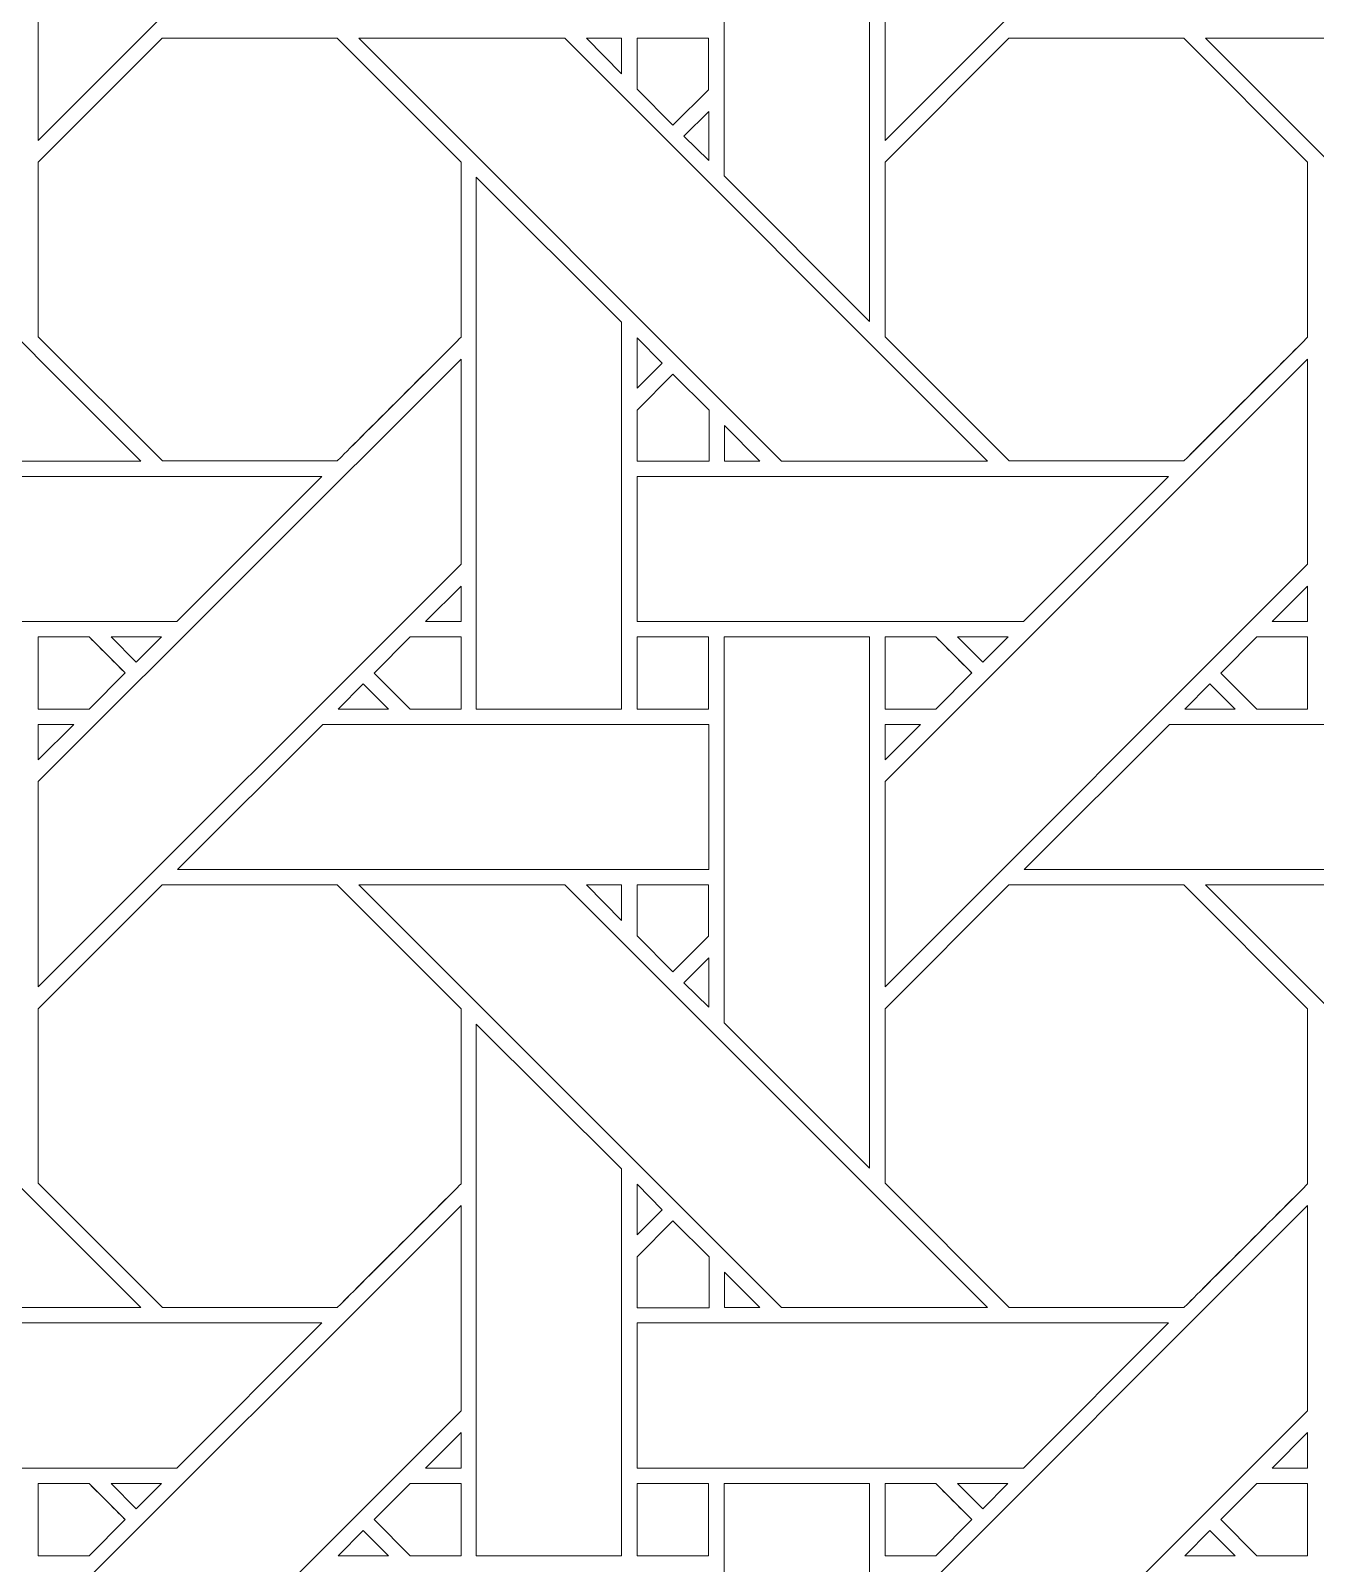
# Model space of a CAD drawing. Header units: inches. Extents: x 7.38 to 17.38, y 6.59 to 11.59.
# Drawn here: x 12.137 to 13.577, y 7.622 to 9.34 of the extents above; entities that cross this region are included whole.
import ezdxf

# ---------------------------------------------------------------- set-up
doc = ezdxf.new("R2010")
doc.units = ezdxf.units.IN
doc.header["$MEASUREMENT"] = 0
doc.layers.add('Design', color=7, linetype='Continuous', lineweight=0)

msp = doc.modelspace()

# ---------------------------------------------------------------- linework, layer by layer
at = {"layer": 'Design'}
for points, knots in [([(7.3829, 11.5948), (7.3829, 11.5948), (7.3829, 6.5948), (7.3829, 6.5948), (7.3829, 6.5948), (17.3829, 6.5948), (17.3829, 6.5948), (17.3829, 6.5948), (17.3829, 11.5948), (17.3829, 11.5948), (17.3829, 11.5948), (7.3829, 11.5948), (7.3829, 11.5948)], [0, 0, 0, 0, 1, 1, 1, 2, 2, 2, 3, 3, 3, 4, 4, 4, 4]), ([(7.7229, 11.2442), (7.7229, 11.2442), (7.7229, 6.9453), (7.7229, 6.9453), (7.7229, 6.9453), (17.0428, 6.9453), (17.0428, 6.9453), (17.0428, 6.9453), (17.0428, 11.2442), (17.0428, 11.2442), (17.0428, 11.2442), (7.7229, 11.2442), (7.7229, 11.2442)], [0, 0, 0, 0, 1, 1, 1, 2, 2, 2, 3, 3, 3, 4, 4, 4, 4]), ([(12.6197, 9.6904), (12.6197, 9.6904), (12.146, 9.2167), (12.146, 9.2167), (12.146, 9.2167), (12.146, 9.4468), (12.146, 9.4468), (12.146, 9.4468), (12.6197, 9.9204), (12.6197, 9.9204), (12.6197, 9.9204), (12.6197, 9.6904), (12.6197, 9.6904)], [0, 0, 0, 0, 1, 1, 1, 2, 2, 2, 3, 3, 3, 4, 4, 4, 4]), ([(13.5684, 9.6904), (13.5684, 9.6904), (13.0948, 9.2167), (13.0948, 9.2167), (13.0948, 9.2167), (13.0948, 9.4468), (13.0948, 9.4468), (13.0948, 9.4468), (13.5684, 9.9204), (13.5684, 9.9204), (13.5684, 9.9204), (13.5684, 9.6904), (13.5684, 9.6904)], [0, 0, 0, 0, 1, 1, 1, 2, 2, 2, 3, 3, 3, 4, 4, 4, 4]), ([(12.9147, 9.1768), (12.9147, 9.1768), (12.9147, 9.609), (12.9147, 9.609), (12.9147, 9.609), (13.0776, 9.609), (13.0776, 9.609), (13.0776, 9.609), (13.0776, 9.0138), (13.0776, 9.0138), (13.0776, 9.0138), (12.9147, 9.1768), (12.9147, 9.1768)], [0, 0, 0, 0, 1, 1, 1, 2, 2, 2, 3, 3, 3, 4, 4, 4, 4]), ([(11.5565, 9.3311), (11.5565, 9.3311), (11.7874, 9.3311), (11.7874, 9.3311), (11.7874, 9.3311), (12.2611, 8.8574), (12.2611, 8.8574), (12.2611, 8.8574), (12.03, 8.8574), (12.03, 8.8574), (12.03, 8.8574), (11.5565, 9.3311), (11.5565, 9.3311)], [0, 0, 0, 0, 1, 1, 1, 2, 2, 2, 3, 3, 3, 4, 4, 4, 4]), ([(12.2847, 9.3311), (12.2847, 9.3311), (12.4809, 9.3311), (12.4809, 9.3311), (12.4809, 9.3311), (12.6197, 9.1924), (12.6197, 9.1924), (12.6197, 9.1924), (12.6197, 8.9961), (12.6197, 8.9961), (12.6019, 8.9782), (12.49, 8.8665), (12.481, 8.8575), (12.481, 8.8575), (12.2853, 8.8575), (12.2853, 8.8575), (12.2853, 8.8575), (12.146, 8.9967), (12.146, 8.9967), (12.146, 8.9967), (12.146, 9.1924), (12.146, 9.1924), (12.146, 9.1924), (12.2847, 9.3311), (12.2847, 9.3311)], [0, 0, 0, 0, 1, 1, 1, 2, 2, 2, 3, 3, 3, 4, 4, 4, 5, 5, 5, 6, 6, 6, 7, 7, 7, 8, 8, 8, 8]), ([(12.146, 8.9967), (12.146, 8.9967), (12.146, 9.1924), (12.146, 9.1924), (12.146, 9.1924), (12.2847, 9.3311), (12.2847, 9.3311), (12.2847, 9.3311), (12.4809, 9.3311), (12.4809, 9.3311), (12.4809, 9.3311), (12.6197, 9.1924), (12.6197, 9.1924), (12.6197, 9.1924), (12.6197, 8.9961), (12.6197, 8.9961), (12.6018, 8.9781), (12.4899, 8.8664), (12.481, 8.8575), (12.481, 8.8575), (12.2853, 8.8575), (12.2853, 8.8575), (12.2853, 8.8575), (12.146, 8.9967), (12.146, 8.9967)], [0, 0, 0, 0, 1, 1, 1, 2, 2, 2, 3, 3, 3, 4, 4, 4, 5, 5, 5, 6, 6, 6, 7, 7, 7, 8, 8, 8, 8]), ([(12.5052, 9.3311), (12.5052, 9.3311), (12.7361, 9.3311), (12.7361, 9.3311), (12.7361, 9.3311), (13.2098, 8.8574), (13.2098, 8.8574), (13.2098, 8.8574), (12.9788, 8.8574), (12.9788, 8.8574), (12.9788, 8.8574), (12.5052, 9.3311), (12.5052, 9.3311)], [0, 0, 0, 0, 1, 1, 1, 2, 2, 2, 3, 3, 3, 4, 4, 4, 4]), ([(12.7602, 9.3311), (12.7602, 9.3311), (12.7997, 9.3311), (12.7997, 9.3311), (12.7997, 9.3311), (12.7997, 9.2912), (12.7997, 9.2912), (12.7997, 9.2912), (12.7602, 9.3311), (12.7602, 9.3311)], [0, 0, 0, 0, 1, 1, 1, 2, 2, 2, 3, 3, 3, 3]), ([(12.8971, 9.3311), (12.8971, 9.3311), (12.8971, 9.2735), (12.8971, 9.2735), (12.8971, 9.2735), (12.8572, 9.2336), (12.8572, 9.2336), (12.8572, 9.2336), (12.8169, 9.2739), (12.8169, 9.2739), (12.8169, 9.2739), (12.8169, 9.3311), (12.8169, 9.3311), (12.8169, 9.3311), (12.8971, 9.3311), (12.8971, 9.3311)], [0, 0, 0, 0, 1, 1, 1, 2, 2, 2, 3, 3, 3, 4, 4, 4, 5, 5, 5, 5]), ([(12.8971, 9.2735), (12.8971, 9.2735), (12.8572, 9.2336), (12.8572, 9.2336), (12.8572, 9.2336), (12.8169, 9.2739), (12.8169, 9.2739), (12.8169, 9.2739), (12.8169, 9.3311), (12.8169, 9.3311), (12.8169, 9.3311), (12.8971, 9.3311), (12.8971, 9.3311), (12.8971, 9.3311), (12.8971, 9.2735), (12.8971, 9.2735)], [0, 0, 0, 0, 1, 1, 1, 2, 2, 2, 3, 3, 3, 4, 4, 4, 5, 5, 5, 5]), ([(13.2335, 9.3311), (13.2335, 9.3311), (13.4297, 9.3311), (13.4297, 9.3311), (13.4297, 9.3311), (13.5684, 9.1924), (13.5684, 9.1924), (13.5684, 9.1924), (13.5684, 8.9961), (13.5684, 8.9961), (13.5506, 8.9782), (13.4387, 8.8665), (13.4297, 8.8575), (13.4297, 8.8575), (13.234, 8.8575), (13.234, 8.8575), (13.234, 8.8575), (13.0948, 8.9967), (13.0948, 8.9967), (13.0948, 8.9967), (13.0948, 9.1924), (13.0948, 9.1924), (13.0948, 9.1924), (13.2335, 9.3311), (13.2335, 9.3311)], [0, 0, 0, 0, 1, 1, 1, 2, 2, 2, 3, 3, 3, 4, 4, 4, 5, 5, 5, 6, 6, 6, 7, 7, 7, 8, 8, 8, 8]), ([(13.0948, 8.9967), (13.0948, 8.9967), (13.0948, 9.1924), (13.0948, 9.1924), (13.0948, 9.1924), (13.2335, 9.3311), (13.2335, 9.3311), (13.2335, 9.3311), (13.4297, 9.3311), (13.4297, 9.3311), (13.4297, 9.3311), (13.5684, 9.1924), (13.5684, 9.1924), (13.5684, 9.1924), (13.5684, 8.9961), (13.5684, 8.9961), (13.5503, 8.9779), (13.4384, 8.8662), (13.4297, 8.8575), (13.4297, 8.8575), (13.234, 8.8575), (13.234, 8.8575), (13.234, 8.8575), (13.0948, 8.9967), (13.0948, 8.9967)], [0, 0, 0, 0, 1, 1, 1, 2, 2, 2, 3, 3, 3, 4, 4, 4, 5, 5, 5, 6, 6, 6, 7, 7, 7, 8, 8, 8, 8]), ([(13.4539, 9.3311), (13.4539, 9.3311), (13.6849, 9.3311), (13.6849, 9.3311), (13.6849, 9.3311), (14.1585, 8.8574), (14.1585, 8.8574), (14.1585, 8.8574), (13.9275, 8.8574), (13.9275, 8.8574), (13.9275, 8.8574), (13.4539, 9.3311), (13.4539, 9.3311)], [0, 0, 0, 0, 1, 1, 1, 2, 2, 2, 3, 3, 3, 4, 4, 4, 4]), ([(12.8972, 9.2492), (12.8972, 9.2492), (12.8972, 9.1941), (12.8972, 9.1941), (12.8972, 9.1941), (12.8694, 9.2215), (12.8694, 9.2215), (12.8694, 9.2215), (12.8972, 9.2492), (12.8972, 9.2492)], [0, 0, 0, 0, 1, 1, 1, 2, 2, 2, 3, 3, 3, 3]), ([(12.7996, 9.0131), (12.7996, 9.0131), (12.7996, 8.5794), (12.7996, 8.5794), (12.7996, 8.5794), (12.6368, 8.5794), (12.6368, 8.5794), (12.6368, 8.5794), (12.6368, 9.1753), (12.6368, 9.1753), (12.6368, 9.1753), (12.7996, 9.0131), (12.7996, 9.0131)], [0, 0, 0, 0, 1, 1, 1, 2, 2, 2, 3, 3, 3, 4, 4, 4, 4]), ([(12.8169, 8.9389), (12.8169, 8.9389), (12.8169, 8.9956), (12.8169, 8.9956), (12.8169, 8.9956), (12.8451, 8.9671), (12.8451, 8.9671), (12.8451, 8.9671), (12.8169, 8.9389), (12.8169, 8.9389)], [0, 0, 0, 0, 1, 1, 1, 2, 2, 2, 3, 3, 3, 3]), ([(12.146, 8.4981), (12.146, 8.4981), (12.6197, 8.9717), (12.6197, 8.9717), (12.6197, 8.9717), (12.6197, 8.7417), (12.6197, 8.7417), (12.6197, 8.7417), (12.146, 8.268), (12.146, 8.268), (12.146, 8.268), (12.146, 8.4981), (12.146, 8.4981)], [0, 0, 0, 0, 1, 1, 1, 2, 2, 2, 3, 3, 3, 4, 4, 4, 4]), ([(13.0948, 8.4981), (13.0948, 8.4981), (13.5684, 8.9717), (13.5684, 8.9717), (13.5684, 8.9717), (13.5684, 8.7417), (13.5684, 8.7417), (13.5684, 8.7417), (13.0948, 8.268), (13.0948, 8.268), (13.0948, 8.268), (13.0948, 8.4981), (13.0948, 8.4981)], [0, 0, 0, 0, 1, 1, 1, 2, 2, 2, 3, 3, 3, 4, 4, 4, 4]), ([(12.8169, 8.8572), (12.8169, 8.8572), (12.8169, 8.9145), (12.8169, 8.9145), (12.8169, 8.9145), (12.8572, 8.9548), (12.8572, 8.9548), (12.8572, 8.9548), (12.8976, 8.9145), (12.8976, 8.9145), (12.8976, 8.9145), (12.8976, 8.8572), (12.8976, 8.8572), (12.8976, 8.8572), (12.8169, 8.8572), (12.8169, 8.8572)], [0, 0, 0, 0, 1, 1, 1, 2, 2, 2, 3, 3, 3, 4, 4, 4, 5, 5, 5, 5]), ([(12.8572, 8.9548), (12.8572, 8.9548), (12.8976, 8.9145), (12.8976, 8.9145), (12.8976, 8.9145), (12.8976, 8.8572), (12.8976, 8.8572), (12.8976, 8.8572), (12.8169, 8.8572), (12.8169, 8.8572), (12.8169, 8.8572), (12.8169, 8.9145), (12.8169, 8.9145), (12.8169, 8.9145), (12.8572, 8.9548), (12.8572, 8.9548)], [0, 0, 0, 0, 1, 1, 1, 2, 2, 2, 3, 3, 3, 4, 4, 4, 5, 5, 5, 5]), ([(12.9545, 8.8574), (12.9545, 8.8574), (12.9148, 8.8574), (12.9148, 8.8574), (12.9148, 8.8574), (12.9148, 8.8972), (12.9148, 8.8972), (12.9148, 8.8972), (12.9545, 8.8574), (12.9545, 8.8574)], [0, 0, 0, 0, 1, 1, 1, 2, 2, 2, 3, 3, 3, 3]), ([(11.8682, 8.6775), (11.8682, 8.6775), (11.8682, 8.8402), (11.8682, 8.8402), (11.8682, 8.8402), (12.4639, 8.8402), (12.4639, 8.8402), (12.4639, 8.8402), (12.3012, 8.6775), (12.3012, 8.6775), (12.3012, 8.6775), (11.8682, 8.6775), (11.8682, 8.6775)], [0, 0, 0, 0, 1, 1, 1, 2, 2, 2, 3, 3, 3, 4, 4, 4, 4]), ([(12.8169, 8.6775), (12.8169, 8.6775), (12.8169, 8.8402), (12.8169, 8.8402), (12.8169, 8.8402), (13.4126, 8.8402), (13.4126, 8.8402), (13.4126, 8.8402), (13.2499, 8.6775), (13.2499, 8.6775), (13.2499, 8.6775), (12.8169, 8.6775), (12.8169, 8.6775)], [0, 0, 0, 0, 1, 1, 1, 2, 2, 2, 3, 3, 3, 4, 4, 4, 4]), ([(12.5799, 8.6775), (12.5799, 8.6775), (12.6197, 8.7173), (12.6197, 8.7173), (12.6197, 8.7173), (12.6197, 8.6775), (12.6197, 8.6775), (12.6197, 8.6775), (12.5799, 8.6775), (12.5799, 8.6775)], [0, 0, 0, 0, 1, 1, 1, 2, 2, 2, 3, 3, 3, 3]), ([(13.5287, 8.6775), (13.5287, 8.6775), (13.5684, 8.7173), (13.5684, 8.7173), (13.5684, 8.7173), (13.5684, 8.6775), (13.5684, 8.6775), (13.5684, 8.6775), (13.5287, 8.6775), (13.5287, 8.6775)], [0, 0, 0, 0, 1, 1, 1, 2, 2, 2, 3, 3, 3, 3]), ([(12.2031, 8.6602), (12.2082, 8.6551), (12.239, 8.6243), (12.2434, 8.6199), (12.2434, 8.6199), (12.203, 8.5794), (12.203, 8.5794), (12.203, 8.5794), (12.146, 8.5794), (12.146, 8.5794), (12.146, 8.5794), (12.146, 8.6602), (12.146, 8.6602), (12.146, 8.6602), (12.2031, 8.6602), (12.2031, 8.6602)], [0, 0, 0, 0, 1, 1, 1, 2, 2, 2, 3, 3, 3, 4, 4, 4, 5, 5, 5, 5]), ([(12.146, 8.6602), (12.146, 8.6602), (12.2031, 8.6602), (12.2031, 8.6602), (12.2085, 8.6548), (12.2434, 8.6199), (12.2434, 8.6199), (12.2434, 8.6199), (12.203, 8.5794), (12.203, 8.5794), (12.203, 8.5794), (12.146, 8.5794), (12.146, 8.5794), (12.146, 8.5794), (12.146, 8.6602), (12.146, 8.6602)], [0, 0, 0, 0, 1, 1, 1, 2, 2, 2, 3, 3, 3, 4, 4, 4, 5, 5, 5, 5]), ([(12.2839, 8.6602), (12.2839, 8.6602), (12.2556, 8.632), (12.2556, 8.632), (12.2556, 8.632), (12.2275, 8.6602), (12.2275, 8.6602), (12.2275, 8.6602), (12.2839, 8.6602), (12.2839, 8.6602)], [0, 0, 0, 0, 1, 1, 1, 2, 2, 2, 3, 3, 3, 3]), ([(12.6197, 8.6602), (12.6197, 8.6602), (12.6197, 8.5794), (12.6197, 8.5794), (12.6197, 8.5794), (12.5626, 8.5794), (12.5626, 8.5794), (12.5626, 8.5794), (12.5222, 8.6198), (12.5222, 8.6198), (12.5222, 8.6198), (12.5627, 8.6602), (12.5627, 8.6602), (12.5627, 8.6602), (12.6197, 8.6602), (12.6197, 8.6602)], [0, 0, 0, 0, 1, 1, 1, 2, 2, 2, 3, 3, 3, 4, 4, 4, 5, 5, 5, 5]), ([(12.5222, 8.6198), (12.5222, 8.6198), (12.5627, 8.6602), (12.5627, 8.6602), (12.5627, 8.6602), (12.6197, 8.6602), (12.6197, 8.6602), (12.6197, 8.6602), (12.6197, 8.5794), (12.6197, 8.5794), (12.6197, 8.5794), (12.5626, 8.5794), (12.5626, 8.5794), (12.5626, 8.5794), (12.5222, 8.6198), (12.5222, 8.6198)], [0, 0, 0, 0, 1, 1, 1, 2, 2, 2, 3, 3, 3, 4, 4, 4, 5, 5, 5, 5]), ([(12.8971, 8.5794), (12.8971, 8.5794), (12.8169, 8.5794), (12.8169, 8.5794), (12.8169, 8.5794), (12.8169, 8.6602), (12.8169, 8.6602), (12.8169, 8.6602), (12.8971, 8.6602), (12.8971, 8.6602), (12.8971, 8.6602), (12.8971, 8.5794), (12.8971, 8.5794)], [0, 0, 0, 0, 1, 1, 1, 2, 2, 2, 3, 3, 3, 4, 4, 4, 4]), ([(12.8971, 8.6602), (12.8971, 8.6602), (12.8971, 8.5794), (12.8971, 8.5794), (12.8971, 8.5794), (12.8169, 8.5794), (12.8169, 8.5794), (12.8169, 8.5794), (12.8169, 8.6602), (12.8169, 8.6602), (12.8169, 8.6602), (12.8971, 8.6602), (12.8971, 8.6602)], [0, 0, 0, 0, 1, 1, 1, 2, 2, 2, 3, 3, 3, 4, 4, 4, 4]), ([(13.0776, 8.6602), (13.0776, 8.6602), (13.0776, 8.0651), (13.0776, 8.0651), (13.0776, 8.0651), (12.9147, 8.228), (12.9147, 8.228), (12.9147, 8.228), (12.9147, 8.6602), (12.9147, 8.6602), (12.9147, 8.6602), (13.0776, 8.6602), (13.0776, 8.6602)], [0, 0, 0, 0, 1, 1, 1, 2, 2, 2, 3, 3, 3, 4, 4, 4, 4]), ([(13.1518, 8.6602), (13.157, 8.6551), (13.1877, 8.6243), (13.1922, 8.6199), (13.1922, 8.6199), (13.1517, 8.5794), (13.1517, 8.5794), (13.1517, 8.5794), (13.0948, 8.5794), (13.0948, 8.5794), (13.0948, 8.5794), (13.0948, 8.6602), (13.0948, 8.6602), (13.0948, 8.6602), (13.1518, 8.6602), (13.1518, 8.6602)], [0, 0, 0, 0, 1, 1, 1, 2, 2, 2, 3, 3, 3, 4, 4, 4, 5, 5, 5, 5]), ([(13.0948, 8.6602), (13.0948, 8.6602), (13.1518, 8.6602), (13.1518, 8.6602), (13.1573, 8.6548), (13.1881, 8.6239), (13.1922, 8.6199), (13.1922, 8.6199), (13.1517, 8.5794), (13.1517, 8.5794), (13.1517, 8.5794), (13.0948, 8.5794), (13.0948, 8.5794), (13.0948, 8.5794), (13.0948, 8.6602), (13.0948, 8.6602)], [0, 0, 0, 0, 1, 1, 1, 2, 2, 2, 3, 3, 3, 4, 4, 4, 5, 5, 5, 5]), ([(13.2327, 8.6602), (13.2327, 8.6602), (13.2044, 8.632), (13.2044, 8.632), (13.2044, 8.632), (13.1762, 8.6602), (13.1762, 8.6602), (13.1762, 8.6602), (13.2327, 8.6602), (13.2327, 8.6602)], [0, 0, 0, 0, 1, 1, 1, 2, 2, 2, 3, 3, 3, 3]), ([(13.5684, 8.6602), (13.5684, 8.6602), (13.5684, 8.5794), (13.5684, 8.5794), (13.5684, 8.5794), (13.5113, 8.5794), (13.5113, 8.5794), (13.5113, 8.5794), (13.471, 8.6198), (13.471, 8.6198), (13.471, 8.6198), (13.5114, 8.6602), (13.5114, 8.6602), (13.5114, 8.6602), (13.5684, 8.6602), (13.5684, 8.6602)], [0, 0, 0, 0, 1, 1, 1, 2, 2, 2, 3, 3, 3, 4, 4, 4, 5, 5, 5, 5]), ([(13.471, 8.6198), (13.471, 8.6198), (13.5114, 8.6602), (13.5114, 8.6602), (13.5114, 8.6602), (13.5684, 8.6602), (13.5684, 8.6602), (13.5684, 8.6602), (13.5684, 8.5794), (13.5684, 8.5794), (13.5684, 8.5794), (13.5113, 8.5794), (13.5113, 8.5794), (13.5113, 8.5794), (13.471, 8.6198), (13.471, 8.6198)], [0, 0, 0, 0, 1, 1, 1, 2, 2, 2, 3, 3, 3, 4, 4, 4, 5, 5, 5, 5]), ([(12.5384, 8.5794), (12.5384, 8.5794), (12.4819, 8.5794), (12.4819, 8.5794), (12.4819, 8.5794), (12.5101, 8.6077), (12.5101, 8.6077), (12.5101, 8.6077), (12.5384, 8.5794), (12.5384, 8.5794)], [0, 0, 0, 0, 1, 1, 1, 2, 2, 2, 3, 3, 3, 3]), ([(13.4871, 8.5794), (13.4871, 8.5794), (13.4306, 8.5794), (13.4306, 8.5794), (13.4306, 8.5794), (13.4589, 8.6077), (13.4589, 8.6077), (13.4589, 8.6077), (13.4871, 8.5794), (13.4871, 8.5794)], [0, 0, 0, 0, 1, 1, 1, 2, 2, 2, 3, 3, 3, 3]), ([(12.1859, 8.5623), (12.1859, 8.5623), (12.146, 8.5225), (12.146, 8.5225), (12.146, 8.5225), (12.146, 8.5623), (12.146, 8.5623), (12.146, 8.5623), (12.1859, 8.5623), (12.1859, 8.5623)], [0, 0, 0, 0, 1, 1, 1, 2, 2, 2, 3, 3, 3, 3]), ([(12.3019, 8.3995), (12.3019, 8.3995), (12.4647, 8.5623), (12.4647, 8.5623), (12.4647, 8.5623), (12.8972, 8.5623), (12.8972, 8.5623), (12.8972, 8.5623), (12.8972, 8.3995), (12.8972, 8.3995), (12.8972, 8.3995), (12.3019, 8.3995), (12.3019, 8.3995)], [0, 0, 0, 0, 1, 1, 1, 2, 2, 2, 3, 3, 3, 4, 4, 4, 4]), ([(13.1346, 8.5623), (13.1346, 8.5623), (13.0948, 8.5225), (13.0948, 8.5225), (13.0948, 8.5225), (13.0948, 8.5623), (13.0948, 8.5623), (13.0948, 8.5623), (13.1346, 8.5623), (13.1346, 8.5623)], [0, 0, 0, 0, 1, 1, 1, 2, 2, 2, 3, 3, 3, 3]), ([(13.2506, 8.3995), (13.2506, 8.3995), (13.4135, 8.5623), (13.4135, 8.5623), (13.4135, 8.5623), (13.8459, 8.5623), (13.8459, 8.5623), (13.8459, 8.5623), (13.8459, 8.3995), (13.8459, 8.3995), (13.8459, 8.3995), (13.2506, 8.3995), (13.2506, 8.3995)], [0, 0, 0, 0, 1, 1, 1, 2, 2, 2, 3, 3, 3, 4, 4, 4, 4]), ([(11.5565, 8.3824), (11.5565, 8.3824), (11.7874, 8.3824), (11.7874, 8.3824), (11.7874, 8.3824), (12.2611, 7.9087), (12.2611, 7.9087), (12.2611, 7.9087), (12.03, 7.9087), (12.03, 7.9087), (12.03, 7.9087), (11.5565, 8.3824), (11.5565, 8.3824)], [0, 0, 0, 0, 1, 1, 1, 2, 2, 2, 3, 3, 3, 4, 4, 4, 4]), ([(12.2847, 8.3823), (12.2847, 8.3823), (12.4809, 8.3823), (12.4809, 8.3823), (12.4809, 8.3823), (12.6197, 8.2436), (12.6197, 8.2436), (12.6197, 8.2436), (12.6197, 8.0474), (12.6197, 8.0474), (12.6019, 8.0295), (12.49, 7.9177), (12.481, 7.9087), (12.481, 7.9087), (12.2853, 7.9087), (12.2853, 7.9087), (12.2853, 7.9087), (12.146, 8.048), (12.146, 8.048), (12.146, 8.048), (12.146, 8.2436), (12.146, 8.2436), (12.146, 8.2436), (12.2847, 8.3823), (12.2847, 8.3823)], [0, 0, 0, 0, 1, 1, 1, 2, 2, 2, 3, 3, 3, 4, 4, 4, 5, 5, 5, 6, 6, 6, 7, 7, 7, 8, 8, 8, 8]), ([(12.146, 8.048), (12.146, 8.048), (12.146, 8.2436), (12.146, 8.2436), (12.146, 8.2436), (12.2847, 8.3823), (12.2847, 8.3823), (12.2847, 8.3823), (12.4809, 8.3823), (12.4809, 8.3823), (12.4809, 8.3823), (12.6197, 8.2436), (12.6197, 8.2436), (12.6197, 8.2436), (12.6197, 8.0474), (12.6197, 8.0474), (12.6017, 8.0293), (12.4898, 7.9176), (12.481, 7.9087), (12.481, 7.9087), (12.2853, 7.9087), (12.2853, 7.9087), (12.2853, 7.9087), (12.146, 8.048), (12.146, 8.048)], [0, 0, 0, 0, 1, 1, 1, 2, 2, 2, 3, 3, 3, 4, 4, 4, 5, 5, 5, 6, 6, 6, 7, 7, 7, 8, 8, 8, 8]), ([(12.5052, 8.3824), (12.5052, 8.3824), (12.7361, 8.3824), (12.7361, 8.3824), (12.7361, 8.3824), (13.2098, 7.9087), (13.2098, 7.9087), (13.2098, 7.9087), (12.9787, 7.9087), (12.9787, 7.9087), (12.9787, 7.9087), (12.5052, 8.3824), (12.5052, 8.3824)], [0, 0, 0, 0, 1, 1, 1, 2, 2, 2, 3, 3, 3, 4, 4, 4, 4]), ([(12.7997, 8.3824), (12.7997, 8.3824), (12.7997, 8.3425), (12.7997, 8.3425), (12.7997, 8.3425), (12.7602, 8.3824), (12.7602, 8.3824), (12.7602, 8.3824), (12.7997, 8.3824), (12.7997, 8.3824)], [0, 0, 0, 0, 1, 1, 1, 2, 2, 2, 3, 3, 3, 3]), ([(12.8971, 8.3824), (12.8971, 8.3824), (12.8971, 8.3248), (12.8971, 8.3248), (12.8971, 8.3248), (12.8572, 8.2848), (12.8572, 8.2848), (12.8572, 8.2848), (12.8169, 8.3252), (12.8169, 8.3252), (12.8169, 8.3252), (12.8169, 8.3824), (12.8169, 8.3824), (12.8169, 8.3824), (12.8971, 8.3824), (12.8971, 8.3824)], [0, 0, 0, 0, 1, 1, 1, 2, 2, 2, 3, 3, 3, 4, 4, 4, 5, 5, 5, 5]), ([(12.8572, 8.2848), (12.8572, 8.2848), (12.8169, 8.3252), (12.8169, 8.3252), (12.8169, 8.3252), (12.8169, 8.3824), (12.8169, 8.3824), (12.8169, 8.3824), (12.8971, 8.3824), (12.8971, 8.3824), (12.8971, 8.3824), (12.8971, 8.3248), (12.8971, 8.3248), (12.8971, 8.3248), (12.8572, 8.2848), (12.8572, 8.2848)], [0, 0, 0, 0, 1, 1, 1, 2, 2, 2, 3, 3, 3, 4, 4, 4, 5, 5, 5, 5]), ([(13.2335, 8.3823), (13.2335, 8.3823), (13.4297, 8.3823), (13.4297, 8.3823), (13.4297, 8.3823), (13.5684, 8.2436), (13.5684, 8.2436), (13.5684, 8.2436), (13.5684, 8.0474), (13.5684, 8.0474), (13.5506, 8.0295), (13.4387, 7.9177), (13.4297, 7.9087), (13.4297, 7.9087), (13.234, 7.9087), (13.234, 7.9087), (13.234, 7.9087), (13.0948, 8.048), (13.0948, 8.048), (13.0948, 8.048), (13.0948, 8.2436), (13.0948, 8.2436), (13.0948, 8.2436), (13.2335, 8.3823), (13.2335, 8.3823)], [0, 0, 0, 0, 1, 1, 1, 2, 2, 2, 3, 3, 3, 4, 4, 4, 5, 5, 5, 6, 6, 6, 7, 7, 7, 8, 8, 8, 8]), ([(13.0948, 8.048), (13.0948, 8.048), (13.0948, 8.2436), (13.0948, 8.2436), (13.0948, 8.2436), (13.2335, 8.3823), (13.2335, 8.3823), (13.2335, 8.3823), (13.4297, 8.3823), (13.4297, 8.3823), (13.4297, 8.3823), (13.5684, 8.2436), (13.5684, 8.2436), (13.5684, 8.2436), (13.5684, 8.0474), (13.5684, 8.0474), (13.5505, 8.0293), (13.4386, 7.9176), (13.4297, 7.9087), (13.4297, 7.9087), (13.234, 7.9087), (13.234, 7.9087), (13.234, 7.9087), (13.0948, 8.048), (13.0948, 8.048)], [0, 0, 0, 0, 1, 1, 1, 2, 2, 2, 3, 3, 3, 4, 4, 4, 5, 5, 5, 6, 6, 6, 7, 7, 7, 8, 8, 8, 8]), ([(13.4539, 8.3824), (13.4539, 8.3824), (13.6849, 8.3824), (13.6849, 8.3824), (13.6849, 8.3824), (14.1585, 7.9087), (14.1585, 7.9087), (14.1585, 7.9087), (13.9275, 7.9087), (13.9275, 7.9087), (13.9275, 7.9087), (13.4539, 8.3824), (13.4539, 8.3824)], [0, 0, 0, 0, 1, 1, 1, 2, 2, 2, 3, 3, 3, 4, 4, 4, 4]), ([(12.8972, 8.3005), (12.8972, 8.3005), (12.8972, 8.2454), (12.8972, 8.2454), (12.8972, 8.2454), (12.8694, 8.2727), (12.8694, 8.2727), (12.8694, 8.2727), (12.8972, 8.3005), (12.8972, 8.3005)], [0, 0, 0, 0, 1, 1, 1, 2, 2, 2, 3, 3, 3, 3]), ([(12.7996, 8.0644), (12.7996, 8.0644), (12.7996, 7.6307), (12.7996, 7.6307), (12.7996, 7.6307), (12.6368, 7.6307), (12.6368, 7.6307), (12.6368, 7.6307), (12.6368, 8.2265), (12.6368, 8.2265), (12.6368, 8.2265), (12.7996, 8.0644), (12.7996, 8.0644)], [0, 0, 0, 0, 1, 1, 1, 2, 2, 2, 3, 3, 3, 4, 4, 4, 4]), ([(12.8169, 7.9901), (12.8169, 7.9901), (12.8169, 8.0469), (12.8169, 8.0469), (12.8169, 8.0469), (12.8451, 8.0183), (12.8451, 8.0183), (12.8451, 8.0183), (12.8169, 7.9901), (12.8169, 7.9901)], [0, 0, 0, 0, 1, 1, 1, 2, 2, 2, 3, 3, 3, 3]), ([(12.146, 7.5494), (12.146, 7.5494), (12.6197, 8.023), (12.6197, 8.023), (12.6197, 8.023), (12.6197, 7.7929), (12.6197, 7.7929), (12.6197, 7.7929), (12.146, 7.3193), (12.146, 7.3193), (12.146, 7.3193), (12.146, 7.5494), (12.146, 7.5494)], [0, 0, 0, 0, 1, 1, 1, 2, 2, 2, 3, 3, 3, 4, 4, 4, 4]), ([(13.0948, 7.5494), (13.0948, 7.5494), (13.5684, 8.023), (13.5684, 8.023), (13.5684, 8.023), (13.5684, 7.7929), (13.5684, 7.7929), (13.5684, 7.7929), (13.0948, 7.3193), (13.0948, 7.3193), (13.0948, 7.3193), (13.0948, 7.5494), (13.0948, 7.5494)], [0, 0, 0, 0, 1, 1, 1, 2, 2, 2, 3, 3, 3, 4, 4, 4, 4]), ([(12.8169, 7.9085), (12.8169, 7.9085), (12.8169, 7.9658), (12.8169, 7.9658), (12.8169, 7.9658), (12.8572, 8.0061), (12.8572, 8.0061), (12.8572, 8.0061), (12.8976, 7.9658), (12.8976, 7.9658), (12.8976, 7.9658), (12.8976, 7.9085), (12.8976, 7.9085), (12.8976, 7.9085), (12.8169, 7.9085), (12.8169, 7.9085)], [0, 0, 0, 0, 1, 1, 1, 2, 2, 2, 3, 3, 3, 4, 4, 4, 5, 5, 5, 5]), ([(12.8572, 8.0061), (12.8572, 8.0061), (12.8976, 7.9658), (12.8976, 7.9658), (12.8976, 7.9658), (12.8976, 7.9085), (12.8976, 7.9085), (12.8976, 7.9085), (12.8169, 7.9085), (12.8169, 7.9085), (12.8169, 7.9085), (12.8169, 7.9658), (12.8169, 7.9658), (12.8169, 7.9658), (12.8572, 8.0061), (12.8572, 8.0061)], [0, 0, 0, 0, 1, 1, 1, 2, 2, 2, 3, 3, 3, 4, 4, 4, 5, 5, 5, 5]), ([(12.9545, 7.9087), (12.9545, 7.9087), (12.9148, 7.9087), (12.9148, 7.9087), (12.9148, 7.9087), (12.9148, 7.9485), (12.9148, 7.9485), (12.9148, 7.9485), (12.9545, 7.9087), (12.9545, 7.9087)], [0, 0, 0, 0, 1, 1, 1, 2, 2, 2, 3, 3, 3, 3]), ([(11.8682, 7.7288), (11.8682, 7.7288), (11.8682, 7.8915), (11.8682, 7.8915), (11.8682, 7.8915), (12.4639, 7.8915), (12.4639, 7.8915), (12.4639, 7.8915), (12.3012, 7.7288), (12.3012, 7.7288), (12.3012, 7.7288), (11.8682, 7.7288), (11.8682, 7.7288)], [0, 0, 0, 0, 1, 1, 1, 2, 2, 2, 3, 3, 3, 4, 4, 4, 4]), ([(12.8169, 7.7288), (12.8169, 7.7288), (12.8169, 7.8915), (12.8169, 7.8915), (12.8169, 7.8915), (13.4126, 7.8915), (13.4126, 7.8915), (13.4126, 7.8915), (13.2499, 7.7288), (13.2499, 7.7288), (13.2499, 7.7288), (12.8169, 7.7288), (12.8169, 7.7288)], [0, 0, 0, 0, 1, 1, 1, 2, 2, 2, 3, 3, 3, 4, 4, 4, 4]), ([(12.5799, 7.7288), (12.5799, 7.7288), (12.6197, 7.7686), (12.6197, 7.7686), (12.6197, 7.7686), (12.6197, 7.7288), (12.6197, 7.7288), (12.6197, 7.7288), (12.5799, 7.7288), (12.5799, 7.7288)], [0, 0, 0, 0, 1, 1, 1, 2, 2, 2, 3, 3, 3, 3]), ([(13.5287, 7.7288), (13.5287, 7.7288), (13.5684, 7.7686), (13.5684, 7.7686), (13.5684, 7.7686), (13.5684, 7.7288), (13.5684, 7.7288), (13.5684, 7.7288), (13.5287, 7.7288), (13.5287, 7.7288)], [0, 0, 0, 0, 1, 1, 1, 2, 2, 2, 3, 3, 3, 3]), ([(12.2031, 7.7115), (12.2082, 7.7064), (12.239, 7.6756), (12.2434, 7.6711), (12.2434, 7.6711), (12.203, 7.6307), (12.203, 7.6307), (12.203, 7.6307), (12.146, 7.6307), (12.146, 7.6307), (12.146, 7.6307), (12.146, 7.7115), (12.146, 7.7115), (12.146, 7.7115), (12.2031, 7.7115), (12.2031, 7.7115)], [0, 0, 0, 0, 1, 1, 1, 2, 2, 2, 3, 3, 3, 4, 4, 4, 5, 5, 5, 5]), ([(12.146, 7.7115), (12.146, 7.7115), (12.2031, 7.7115), (12.2031, 7.7115), (12.2084, 7.7062), (12.2392, 7.6754), (12.2434, 7.6711), (12.2434, 7.6711), (12.203, 7.6307), (12.203, 7.6307), (12.203, 7.6307), (12.146, 7.6307), (12.146, 7.6307), (12.146, 7.6307), (12.146, 7.7115), (12.146, 7.7115)], [0, 0, 0, 0, 1, 1, 1, 2, 2, 2, 3, 3, 3, 4, 4, 4, 5, 5, 5, 5]), ([(12.2839, 7.7115), (12.2839, 7.7115), (12.2556, 7.6833), (12.2556, 7.6833), (12.2556, 7.6833), (12.2275, 7.7115), (12.2275, 7.7115), (12.2275, 7.7115), (12.2839, 7.7115), (12.2839, 7.7115)], [0, 0, 0, 0, 1, 1, 1, 2, 2, 2, 3, 3, 3, 3]), ([(12.6197, 7.7115), (12.6197, 7.7115), (12.6197, 7.6307), (12.6197, 7.6307), (12.6197, 7.6307), (12.5626, 7.6307), (12.5626, 7.6307), (12.5626, 7.6307), (12.5222, 7.6711), (12.5222, 7.6711), (12.5222, 7.6711), (12.5627, 7.7115), (12.5627, 7.7115), (12.5627, 7.7115), (12.6197, 7.7115), (12.6197, 7.7115)], [0, 0, 0, 0, 1, 1, 1, 2, 2, 2, 3, 3, 3, 4, 4, 4, 5, 5, 5, 5]), ([(12.5222, 7.6711), (12.5222, 7.6711), (12.5627, 7.7115), (12.5627, 7.7115), (12.5627, 7.7115), (12.6197, 7.7115), (12.6197, 7.7115), (12.6197, 7.7115), (12.6197, 7.6307), (12.6197, 7.6307), (12.6197, 7.6307), (12.5626, 7.6307), (12.5626, 7.6307), (12.5626, 7.6307), (12.5222, 7.6711), (12.5222, 7.6711)], [0, 0, 0, 0, 1, 1, 1, 2, 2, 2, 3, 3, 3, 4, 4, 4, 5, 5, 5, 5]), ([(12.8971, 7.7115), (12.8971, 7.7115), (12.8971, 7.6307), (12.8971, 7.6307), (12.8971, 7.6307), (12.8169, 7.6307), (12.8169, 7.6307), (12.8169, 7.6307), (12.8169, 7.7115), (12.8169, 7.7115), (12.8169, 7.7115), (12.8971, 7.7115), (12.8971, 7.7115)], [0, 0, 0, 0, 1, 1, 1, 2, 2, 2, 3, 3, 3, 4, 4, 4, 4]), ([(12.8971, 7.7115), (12.8971, 7.7115), (12.8971, 7.6307), (12.8971, 7.6307), (12.8971, 7.6307), (12.8169, 7.6307), (12.8169, 7.6307), (12.8169, 7.6307), (12.8169, 7.7115), (12.8169, 7.7115), (12.8169, 7.7115), (12.8971, 7.7115), (12.8971, 7.7115)], [0, 0, 0, 0, 1, 1, 1, 2, 2, 2, 3, 3, 3, 4, 4, 4, 4]), ([(13.0776, 7.7115), (13.0776, 7.7115), (13.0776, 7.1164), (13.0776, 7.1164), (13.0776, 7.1164), (12.9147, 7.2793), (12.9147, 7.2793), (12.9147, 7.2793), (12.9147, 7.7115), (12.9147, 7.7115), (12.9147, 7.7115), (13.0776, 7.7115), (13.0776, 7.7115)], [0, 0, 0, 0, 1, 1, 1, 2, 2, 2, 3, 3, 3, 4, 4, 4, 4]), ([(13.1518, 7.7115), (13.157, 7.7064), (13.1877, 7.6756), (13.1922, 7.6711), (13.1922, 7.6711), (13.1517, 7.6307), (13.1517, 7.6307), (13.1517, 7.6307), (13.0948, 7.6307), (13.0948, 7.6307), (13.0948, 7.6307), (13.0948, 7.7115), (13.0948, 7.7115), (13.0948, 7.7115), (13.1518, 7.7115), (13.1518, 7.7115)], [0, 0, 0, 0, 1, 1, 1, 2, 2, 2, 3, 3, 3, 4, 4, 4, 5, 5, 5, 5]), ([(13.0948, 7.7115), (13.0948, 7.7115), (13.1518, 7.7115), (13.1518, 7.7115), (13.1574, 7.7059), (13.1922, 7.6711), (13.1922, 7.6711), (13.1922, 7.6711), (13.1517, 7.6307), (13.1517, 7.6307), (13.1517, 7.6307), (13.0948, 7.6307), (13.0948, 7.6307), (13.0948, 7.6307), (13.0948, 7.7115), (13.0948, 7.7115)], [0, 0, 0, 0, 1, 1, 1, 2, 2, 2, 3, 3, 3, 4, 4, 4, 5, 5, 5, 5]), ([(13.2326, 7.7115), (13.2326, 7.7115), (13.2044, 7.6833), (13.2044, 7.6833), (13.2044, 7.6833), (13.1762, 7.7115), (13.1762, 7.7115), (13.1762, 7.7115), (13.2326, 7.7115), (13.2326, 7.7115)], [0, 0, 0, 0, 1, 1, 1, 2, 2, 2, 3, 3, 3, 3]), ([(13.5684, 7.7115), (13.5684, 7.7115), (13.5684, 7.6307), (13.5684, 7.6307), (13.5684, 7.6307), (13.5113, 7.6307), (13.5113, 7.6307), (13.5113, 7.6307), (13.471, 7.6711), (13.471, 7.6711), (13.471, 7.6711), (13.5114, 7.7115), (13.5114, 7.7115), (13.5114, 7.7115), (13.5684, 7.7115), (13.5684, 7.7115)], [0, 0, 0, 0, 1, 1, 1, 2, 2, 2, 3, 3, 3, 4, 4, 4, 5, 5, 5, 5]), ([(13.471, 7.6711), (13.471, 7.6711), (13.5114, 7.7115), (13.5114, 7.7115), (13.5114, 7.7115), (13.5684, 7.7115), (13.5684, 7.7115), (13.5684, 7.7115), (13.5684, 7.6307), (13.5684, 7.6307), (13.5684, 7.6307), (13.5113, 7.6307), (13.5113, 7.6307), (13.5113, 7.6307), (13.471, 7.6711), (13.471, 7.6711)], [0, 0, 0, 0, 1, 1, 1, 2, 2, 2, 3, 3, 3, 4, 4, 4, 5, 5, 5, 5]), ([(12.5384, 7.6307), (12.5384, 7.6307), (12.4819, 7.6307), (12.4819, 7.6307), (12.4819, 7.6307), (12.5101, 7.659), (12.5101, 7.659), (12.5101, 7.659), (12.5384, 7.6307), (12.5384, 7.6307)], [0, 0, 0, 0, 1, 1, 1, 2, 2, 2, 3, 3, 3, 3]), ([(13.4871, 7.6307), (13.4871, 7.6307), (13.4306, 7.6307), (13.4306, 7.6307), (13.4306, 7.6307), (13.4589, 7.659), (13.4589, 7.659), (13.4589, 7.659), (13.4871, 7.6307), (13.4871, 7.6307)], [0, 0, 0, 0, 1, 1, 1, 2, 2, 2, 3, 3, 3, 3])]:
    msp.add_open_spline(points, degree=3, knots=knots, dxfattribs=at)

doc.saveas('drawing.dxf')
